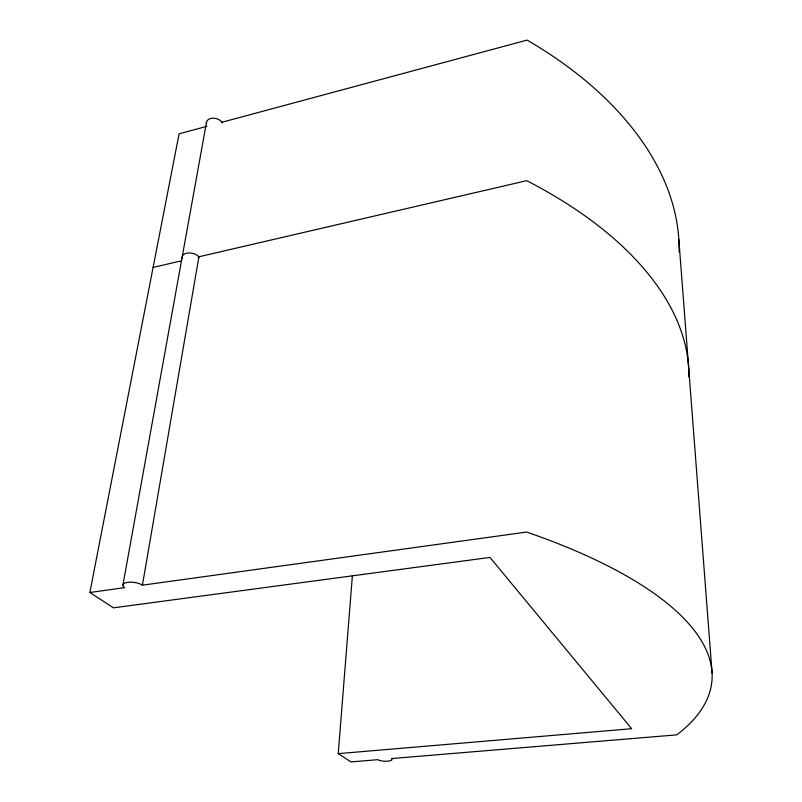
<?xml version="1.0" encoding="UTF-8"?>
<svg xmlns="http://www.w3.org/2000/svg" width="802" height="802" viewBox="0 0 802 802"><rect width="100%" height="100%" fill="white"/><g stroke="black" fill="none" stroke-linecap="round" stroke-linejoin="round"><path stroke-width="1.2" d="M206.886 126.315L179.097 133.804L89.854 592.498L124.721 587.645A10.687 4.01 7.4 0 1 127.688 582.352A10.687 4.01 7.4 0 1 142.425 585.169L526.693 532.057A485.741 163.708 5.1 0 1 676.758 734.863L391.496 758.562A7.439 2.105 2.7 0 1 387.667 761.168A7.439 2.105 2.7 0 1 377.882 759.684L350.975 761.9L338.233 753.639L352.389 575.756M142.425 585.169L198.906 256.78M122.927 585.039L206.475 122.435M221.382 122.415L527.074 40.1L527.816 40.521A393.822 244.079 8.9 0 1 679.124 251.948M153.102 267.407L181.092 260.911M198.124 256.961L526.693 180.681L527.495 181.082A420.589 225.683 7.5 0 1 688.888 376.96M338.233 753.639L631.665 728.707L489.972 557.42L113.473 607.826L89.854 592.498M678.833 239.507L712.096 673.109M182.415 258.635A9.143 5.383 11.9 0 1 188.199 252.981A9.143 5.383 11.9 0 1 199.347 257.342M206.495 123.668A8.521 5.744 14.9 0 1 212.58 118.195A8.521 5.744 14.9 0 1 222.435 122.836"/></g></svg>
